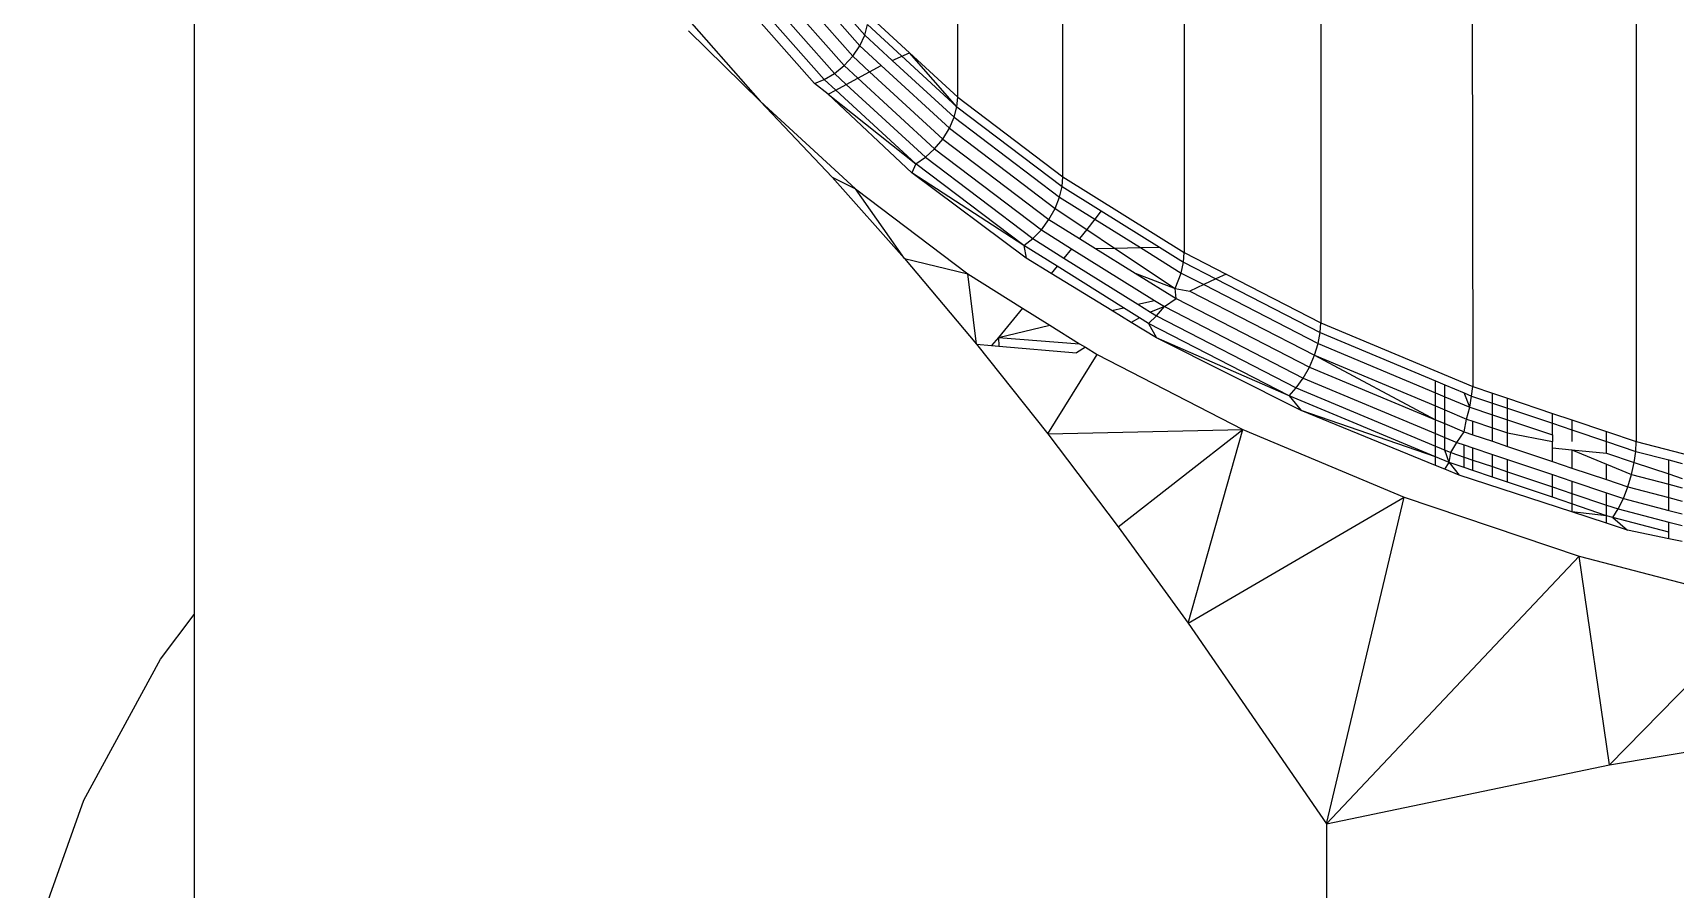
# Model space of a CAD drawing. Header units: millimetres. Extents: x 153 to 4750, y 92 to 3343.
# Drawn here: x 3353.22 to 3359.82, y 2191.26 to 2194.7 of the extents above; entities that cross this region are included whole.
import ezdxf

# ---------------------------------------------------------------- set-up
doc = ezdxf.new("R2010")
doc.units = ezdxf.units.MM

msp = doc.modelspace()

# ---------------------------------------------------------------- linework, layer by layer
for p, q in [((3356.9351, 2194.4465), (3356.9351, 2196.2836)), ((3353.8652, 2196.1669), (3353.8652, 2192.368)), ((3357.3581, 2194.1264), (3357.3581, 2195.9636)), ((3357.8455, 2195.6592), (3357.8455, 2193.822)), ((3358.3954, 2195.3765), (3358.3954, 2193.5394)), ((3359.0033, 2195.1214), (3359.0066, 2193.2832)), ((3356.5613, 2194.6963), (3356.2549, 2195.0443)), ((3356.5128, 2194.6112), (3356.2042, 2194.9618)), ((3356.5411, 2194.6531), (3356.2337, 2195.0022)), ((3356.4391, 2194.5417), (3356.1269, 2194.8961)), ((3356.4781, 2194.5733), (3356.1678, 2194.9258)), ((3359.6629, 2194.8996), (3359.6629, 2193.0625)), ((3356.0431, 2194.8599), (3356.359, 2194.5011)), ((3356.3986, 2194.5175), (3356.0845, 2194.8741)), ((3355.8154, 2194.8003), (3356.1415, 2194.43)), ((3356.5766, 2194.7764), (3356.7411, 2194.625)), ((3355.8534, 2194.7136), (3356.1415, 2194.43)), ((3356.5411, 2194.6531), (3356.5613, 2194.6963)), ((3356.5613, 2194.6963), (3356.573, 2194.7381)), ((3356.672, 2194.5944), (3356.5613, 2194.6963)), ((3356.9317, 2194.408), (3356.573, 2194.7381)), ((3356.5128, 2194.6112), (3356.5411, 2194.6531)), ((3356.6276, 2194.5736), (3356.5411, 2194.6531)), ((3356.672, 2194.5944), (3356.7411, 2194.625)), ((3356.7411, 2194.625), (3356.9351, 2194.4465)), ((3356.9317, 2194.408), (3356.7411, 2194.625)), ((3356.4391, 2194.5417), (3356.4781, 2194.5733)), ((3356.4781, 2194.5733), (3356.5128, 2194.6112)), ((3356.5333, 2194.5225), (3356.4781, 2194.5733)), ((3356.5811, 2194.5484), (3356.5128, 2194.6112)), ((3356.5811, 2194.5484), (3356.6276, 2194.5736)), ((3356.9016, 2194.3214), (3356.6276, 2194.5736)), ((3356.9207, 2194.3656), (3356.672, 2194.5944)), ((3356.359, 2194.5011), (3356.3986, 2194.5175)), ((3356.4137, 2194.4579), (3356.359, 2194.5011)), ((3356.3986, 2194.5175), (3356.4391, 2194.5417)), ((3356.445, 2194.4748), (3356.3986, 2194.5175)), ((3356.4871, 2194.4975), (3356.4391, 2194.5417)), ((3356.445, 2194.4748), (3356.4871, 2194.4975)), ((3356.4871, 2194.4975), (3356.5333, 2194.5225)), ((3356.8052, 2194.2048), (3356.4871, 2194.4975)), ((3356.5333, 2194.5225), (3356.5811, 2194.5484)), ((3356.842, 2194.2384), (3356.5333, 2194.5225)), ((3356.8749, 2194.2781), (3356.5811, 2194.5484)), ((3356.1415, 2194.43), (3356.5239, 2194.0781)), ((3356.1415, 2194.43), (3356.431, 2194.1245)), ((3356.4137, 2194.4579), (3356.445, 2194.4748)), ((3356.7512, 2194.1422), (3356.4137, 2194.4579)), ((3356.4137, 2194.4579), (3356.7669, 2194.1786)), ((3356.7669, 2194.1786), (3356.445, 2194.4748)), ((3356.9317, 2194.408), (3356.9351, 2194.4465)), ((3356.9351, 2194.4465), (3357.3581, 2194.1264)), ((3356.9016, 2194.3214), (3356.9207, 2194.3656)), ((3356.9207, 2194.3656), (3356.9317, 2194.408)), ((3356.9207, 2194.3656), (3357.3447, 2194.0448)), ((3356.9317, 2194.408), (3357.3549, 2194.0877)), ((3356.8749, 2194.2781), (3356.9016, 2194.3214)), ((3356.9016, 2194.3214), (3357.3269, 2193.9996)), ((3356.8052, 2194.2048), (3356.842, 2194.2384)), ((3356.842, 2194.2384), (3356.8749, 2194.2781)), ((3356.842, 2194.2384), (3357.2714, 2193.9136)), ((3356.8749, 2194.2781), (3357.302, 2193.9549)), ((3356.7669, 2194.1786), (3356.7512, 2194.1422)), ((3356.7669, 2194.1786), (3356.8052, 2194.2048)), ((3357.2014, 2193.8498), (3356.7669, 2194.1786)), ((3356.8052, 2194.2048), (3357.2371, 2193.878)), ((3356.431, 2194.1245), (3356.5239, 2194.0781)), ((3356.431, 2194.1245), (3356.7211, 2193.7983)), ((3357.2105, 2193.7996), (3356.7512, 2194.1422)), ((3357.2014, 2193.8498), (3356.7512, 2194.1422)), ((3357.3549, 2194.0877), (3357.3581, 2194.1264)), ((3357.3581, 2194.1264), (3357.8455, 2193.822)), ((3356.5239, 2194.0781), (3356.9751, 2193.7367)), ((3356.7211, 2193.7983), (3356.5239, 2194.0781)), ((3357.3269, 2193.9996), (3357.3447, 2194.0448)), ((3357.3447, 2194.0448), (3357.3549, 2194.0877)), ((3357.3447, 2194.0448), (3357.4864, 2193.9563)), ((3357.3549, 2194.0877), (3357.5124, 2193.9893)), ((3357.302, 2193.9549), (3357.3269, 2193.9996)), ((3357.3269, 2193.9996), (3357.4538, 2193.9148)), ((3357.5124, 2193.9893), (3357.4864, 2193.9563)), ((3357.5124, 2193.9893), (3357.7459, 2193.8435)), ((3357.2371, 2193.878), (3357.2714, 2193.9136)), ((3357.2714, 2193.9136), (3357.302, 2193.9549)), ((3357.2714, 2193.9136), (3357.3922, 2193.8366)), ((3357.302, 2193.9549), (3357.425, 2193.8782)), ((3357.4538, 2193.9148), (3357.425, 2193.8782)), ((3357.4864, 2193.9563), (3357.4538, 2193.9148)), ((3357.4538, 2193.9148), (3357.5656, 2193.84)), ((3357.4864, 2193.9563), (3357.6694, 2193.842)), ((3357.2014, 2193.8498), (3357.2371, 2193.878)), ((3357.2014, 2193.8498), (3357.2105, 2193.7996)), ((3357.3345, 2193.7667), (3357.2014, 2193.8498)), ((3357.2371, 2193.878), (3357.362, 2193.8)), ((3357.3922, 2193.8366), (3357.362, 2193.8)), ((3357.3922, 2193.8366), (3357.7259, 2193.6298)), ((3357.425, 2193.8782), (3357.4885, 2193.8385)), ((3357.4885, 2193.8385), (3357.5656, 2193.84)), ((3357.4885, 2193.8385), (3357.6484, 2193.7386)), ((3357.5656, 2193.84), (3357.6694, 2193.842)), ((3357.5656, 2193.84), (3357.8089, 2193.6772)), ((3357.6694, 2193.842), (3357.7459, 2193.8435)), ((3357.6694, 2193.842), (3357.8332, 2193.7397)), ((3357.7459, 2193.8435), (3357.8426, 2193.7832)), ((3356.7211, 2193.7983), (3356.9751, 2193.7367)), ((3356.7211, 2193.7983), (3357.0101, 2193.4539)), ((3357.311, 2193.7381), (3357.2105, 2193.7996)), ((3357.3345, 2193.7667), (3357.311, 2193.7381)), ((3357.6012, 2193.6002), (3357.3345, 2193.7667)), ((3357.362, 2193.8), (3357.6598, 2193.6141)), ((3357.8332, 2193.7397), (3357.8426, 2193.7832)), ((3357.8426, 2193.7832), (3357.8455, 2193.822)), ((3357.8426, 2193.7832), (3357.9731, 2193.7161)), ((3357.8455, 2193.822), (3358.0142, 2193.7353)), ((3357.0101, 2193.4539), (3356.9751, 2193.7367)), ((3356.9751, 2193.7367), (3357.196, 2193.5988)), ((3357.5545, 2193.5891), (3357.311, 2193.7381)), ((3357.6484, 2193.7386), (3357.8089, 2193.6772)), ((3357.6484, 2193.7386), (3357.8127, 2193.638)), ((3357.8089, 2193.6772), (3357.8332, 2193.7397)), ((3357.8332, 2193.7397), (3357.924, 2193.693)), ((3357.9731, 2193.7161), (3357.924, 2193.693)), ((3358.0142, 2193.7353), (3357.9731, 2193.7161)), ((3357.9731, 2193.7161), (3358.3927, 2193.5003)), ((3358.0142, 2193.7353), (3358.3954, 2193.5394)), ((3357.7662, 2193.6046), (3357.8127, 2193.638)), ((3357.8127, 2193.638), (3357.8089, 2193.6772)), ((3357.8089, 2193.6772), (3357.8686, 2193.667)), ((3357.8127, 2193.638), (3358.3494, 2193.3621)), ((3357.924, 2193.693), (3357.8686, 2193.667)), ((3357.8686, 2193.667), (3358.3698, 2193.4093)), ((3357.924, 2193.693), (3358.3843, 2193.4563)), ((3357.196, 2193.5988), (3357.0988, 2193.4811)), ((3357.196, 2193.5988), (3357.3059, 2193.5302)), ((3357.5545, 2193.5891), (3357.6012, 2193.6002)), ((3357.6325, 2193.5414), (3357.5545, 2193.5891)), ((3357.6663, 2193.5595), (3357.6012, 2193.6002)), ((3357.6598, 2193.6141), (3357.7259, 2193.6298)), ((3357.6598, 2193.6141), (3357.7098, 2193.5828)), ((3357.7022, 2193.5371), (3357.7348, 2193.5672)), ((3357.7662, 2193.6046), (3357.7098, 2193.5828)), ((3357.7098, 2193.5828), (3357.7348, 2193.5672)), ((3357.7259, 2193.6298), (3357.7662, 2193.6046)), ((3357.7348, 2193.5672), (3357.7662, 2193.6046)), ((3357.7348, 2193.5672), (3358.2962, 2193.2786)), ((3357.7662, 2193.6046), (3358.3243, 2193.3176)), ((3357.0988, 2193.4811), (3357.3059, 2193.5302)), ((3357.3059, 2193.5302), (3357.4253, 2193.4556)), ((3357.6663, 2193.5595), (3357.6325, 2193.5414)), ((3357.734, 2193.4793), (3357.6325, 2193.5414)), ((3357.7022, 2193.5371), (3357.6663, 2193.5595)), ((3357.7022, 2193.5371), (3357.734, 2193.4793)), ((3358.267, 2193.2467), (3357.7022, 2193.5371)), ((3358.3843, 2193.4563), (3358.3927, 2193.5003)), ((3358.3927, 2193.5003), (3358.3954, 2193.5394)), ((3358.3927, 2193.5003), (3358.8556, 2193.3061)), ((3358.3954, 2193.5394), (3359.0066, 2193.2832)), ((3357.0101, 2193.4539), (3357.2968, 2193.0938)), ((3357.0101, 2193.4539), (3357.0706, 2193.4487)), ((3357.0988, 2193.4811), (3357.0706, 2193.4487)), ((3357.0706, 2193.4487), (3357.1, 2193.4462)), ((3357.0988, 2193.4811), (3357.1, 2193.4462)), ((3357.0988, 2193.4811), (3357.4253, 2193.4556)), ((3357.1, 2193.4462), (3357.4124, 2193.4192)), ((3357.4484, 2193.4412), (3357.4124, 2193.4192)), ((3357.4253, 2193.4556), (3357.4484, 2193.4412)), ((3357.4484, 2193.4412), (3357.4951, 2193.412)), ((3358.3164, 2193.187), (3357.734, 2193.4793)), ((3358.267, 2193.2467), (3357.734, 2193.4793)), ((3358.3698, 2193.4093), (3358.3843, 2193.4563)), ((3358.3843, 2193.4563), (3358.8556, 2193.2586)), ((3357.2968, 2193.0938), (3357.4951, 2193.412)), ((3357.4951, 2193.412), (3358.0815, 2193.1105)), ((3358.3494, 2193.3621), (3358.3698, 2193.4093)), ((3358.3698, 2193.4093), (3358.8556, 2193.2055)), ((3358.3698, 2193.4093), (3358.8556, 2193.1503)), ((3358.2962, 2193.2786), (3358.3243, 2193.3176)), ((3358.3243, 2193.3176), (3358.3494, 2193.3621)), ((3358.3243, 2193.3176), (3358.8556, 2193.0947)), ((3358.3494, 2193.3621), (3358.8556, 2193.1503)), ((3358.8556, 2193.3061), (3358.8932, 2193.2904)), ((3358.8556, 2193.2586), (3358.8556, 2193.3061)), ((3358.267, 2193.2467), (3358.2962, 2193.2786)), ((3358.267, 2193.2467), (3358.3164, 2193.187)), ((3358.8556, 2193.0013), (3358.267, 2193.2467)), ((3358.2962, 2193.2786), (3358.8556, 2193.0439)), ((3358.8556, 2193.2586), (3358.8932, 2193.2429)), ((3358.8556, 2193.2055), (3358.8556, 2193.2586)), ((3358.8932, 2193.2904), (3358.9709, 2193.2578)), ((3358.8932, 2193.2429), (3358.8932, 2193.2904)), ((3358.8932, 2193.2429), (3358.9937, 2193.2007)), ((3358.8932, 2193.1898), (3358.8932, 2193.2429)), ((3358.9709, 2193.2578), (3359.001, 2193.2451)), ((3358.9937, 2193.2007), (3358.9709, 2193.2578)), ((3358.9937, 2193.2007), (3359.001, 2193.2451)), ((3359.001, 2193.2451), (3359.0066, 2193.2832)), ((3359.001, 2193.2451), (3359.0851, 2193.2169)), ((3359.0066, 2193.2832), (3359.0851, 2193.2568)), ((3359.0851, 2193.2169), (3359.0851, 2193.2568)), ((3359.0851, 2193.2568), (3359.1456, 2193.2365)), ((3359.1456, 2193.1965), (3359.1456, 2193.2365)), ((3359.1456, 2193.2365), (3359.3258, 2193.1759)), ((3358.8556, 2193.0013), (3358.3164, 2193.187)), ((3358.8556, 2192.9669), (3358.3164, 2193.187)), ((3358.8556, 2193.2055), (3358.8932, 2193.1898)), ((3358.8556, 2193.1503), (3358.8556, 2193.2055)), ((3358.8932, 2193.1898), (3358.981, 2193.1529)), ((3358.8932, 2193.1345), (3358.8932, 2193.1898)), ((3358.981, 2193.1529), (3358.9937, 2193.2007)), ((3358.9937, 2193.2007), (3359.0851, 2193.17)), ((3359.0851, 2193.17), (3359.0851, 2193.2169)), ((3359.0851, 2193.2169), (3359.1456, 2193.1965)), ((3359.0851, 2193.1179), (3359.0851, 2193.17)), ((3359.0851, 2193.17), (3359.1456, 2193.1496)), ((3359.1456, 2193.1496), (3359.1456, 2193.1965)), ((3359.1456, 2193.1965), (3359.3258, 2193.1359)), ((3359.3258, 2193.1359), (3359.3258, 2193.1759)), ((3359.3258, 2193.1759), (3359.4045, 2193.1494)), ((3357.2968, 2193.0938), (3358.0815, 2193.1105)), ((3357.5805, 2192.7198), (3358.0815, 2193.1105)), ((3357.8618, 2192.3331), (3358.0815, 2193.1105)), ((3358.0815, 2193.1105), (3358.73, 2192.8384)), ((3358.8556, 2193.1503), (3358.8932, 2193.1345)), ((3358.8556, 2193.0947), (3358.8556, 2193.1503)), ((3358.8932, 2193.1345), (3358.9709, 2193.102)), ((3358.8932, 2193.079), (3358.8932, 2193.1345)), ((3358.9709, 2193.102), (3358.981, 2193.1529)), ((3358.981, 2193.1529), (3359.0066, 2193.1443)), ((3359.0066, 2193.09), (3359.0066, 2193.1443)), ((3359.0066, 2193.1443), (3359.0851, 2193.1179)), ((3359.0851, 2193.0636), (3359.0851, 2193.1179)), ((3359.0851, 2193.1179), (3359.1456, 2193.0976)), ((3359.1456, 2193.0976), (3359.1456, 2193.1496)), ((3359.1456, 2193.1496), (3359.3258, 2193.089)), ((3359.3258, 2193.089), (3359.3258, 2193.1359)), ((3359.3258, 2193.1359), (3359.4045, 2193.1095)), ((3359.4045, 2193.1494), (3359.4045, 2193.1095)), ((3359.4045, 2193.1494), (3359.5435, 2193.1027)), ((3359.4045, 2193.1095), (3359.4045, 2193.0626)), ((3359.4045, 2193.1095), (3359.5435, 2193.0627)), ((3357.2968, 2193.0938), (3357.5805, 2192.7198)), ((3358.8556, 2193.0947), (3358.8932, 2193.079)), ((3358.8556, 2193.0439), (3358.8556, 2193.0947)), ((3358.8556, 2193.0439), (3358.917, 2193.0181)), ((3358.8556, 2193.0013), (3358.8556, 2193.0439)), ((3358.8932, 2193.079), (3358.9414, 2193.0587)), ((3358.8932, 2193.0281), (3358.8932, 2193.079)), ((3358.917, 2193.0181), (3358.9414, 2193.0587)), ((3358.9414, 2193.0587), (3358.9709, 2193.102)), ((3358.9414, 2193.0587), (3358.9709, 2193.0488)), ((3358.9709, 2193.102), (3359.0066, 2193.09)), ((3358.9709, 2193), (3358.9709, 2193.0488)), ((3358.9709, 2193.0488), (3359.0066, 2193.0368)), ((3359.0066, 2193.09), (3359.0851, 2193.0636)), ((3359.0851, 2193.0636), (3359.1456, 2193.0433)), ((3359.1456, 2193.0433), (3359.1456, 2193.0976)), ((3359.1456, 2193.0976), (3359.3258, 2193.0625)), ((3359.1456, 2193.0433), (3359.3258, 2192.9827)), ((3359.3258, 2193.089), (3359.3258, 2193.0625)), ((3359.3258, 2193.037), (3359.3258, 2193.0625)), ((3359.3258, 2192.9827), (3359.3258, 2193.037)), ((3359.3258, 2193.037), (3359.4045, 2193.0297)), ((3359.5435, 2193.0627), (3359.5435, 2193.1027)), ((3359.5435, 2193.1027), (3359.6629, 2193.0625)), ((3359.5435, 2193.0158), (3359.5435, 2193.0627)), ((3359.5435, 2193.0627), (3359.661, 2193.0232)), ((3359.661, 2193.0232), (3359.6629, 2193.0625)), ((3359.6629, 2193.0625), (3360.37, 2192.8781)), ((3358.8556, 2192.9669), (3358.8556, 2193.0013)), ((3358.9114, 2192.9781), (3358.8556, 2193.0013)), ((3358.9114, 2192.9781), (3358.8932, 2193.0281)), ((3358.8932, 2192.9516), (3358.9114, 2192.9781)), ((3358.9114, 2192.9781), (3358.917, 2193.0181)), ((3358.9114, 2192.9781), (3358.9508, 2192.928)), ((3358.9709, 2192.958), (3358.9114, 2192.9781)), ((3358.917, 2193.0181), (3358.9709, 2193)), ((3358.9709, 2192.958), (3358.9709, 2193)), ((3358.9709, 2193), (3359.0066, 2192.988)), ((3359.0066, 2192.988), (3359.0066, 2193.0368)), ((3359.0066, 2193.0368), (3359.0851, 2193.0104)), ((3359.0066, 2192.946), (3359.0066, 2192.988)), ((3359.0066, 2192.988), (3359.0851, 2192.9616)), ((3359.0851, 2192.9616), (3359.0851, 2193.0104)), ((3359.0851, 2193.0104), (3359.1456, 2192.9901)), ((3359.1456, 2192.9413), (3359.1456, 2192.9901)), ((3359.1456, 2192.9901), (3359.3258, 2192.9295)), ((3359.3258, 2192.9827), (3359.4045, 2192.9562)), ((3359.4045, 2193.0297), (3359.4045, 2192.9562)), ((3359.4045, 2193.0297), (3359.5435, 2192.9719)), ((3359.4045, 2193.0297), (3359.5435, 2193.0158)), ((3359.5435, 2193.0158), (3359.6549, 2192.9784)), ((3359.5435, 2192.9095), (3359.5435, 2192.9719)), ((3359.5435, 2192.9719), (3359.6443, 2192.9299)), ((3359.6443, 2192.9299), (3359.6549, 2192.9784)), ((3359.6549, 2192.9784), (3359.661, 2193.0232)), ((3359.6549, 2192.9784), (3359.7938, 2192.9324)), ((3359.661, 2193.0232), (3359.7938, 2192.9885)), ((3359.7938, 2192.9324), (3359.7938, 2192.9885)), ((3359.7938, 2192.9885), (3359.8474, 2192.9745)), ((3358.8932, 2192.9516), (3358.8556, 2192.9669)), ((3358.9508, 2192.928), (3358.8932, 2192.9516)), ((3359.4045, 2192.7798), (3358.9508, 2192.928)), ((3359.0066, 2192.946), (3358.9709, 2192.958)), ((3359.0851, 2192.9196), (3359.0066, 2192.946)), ((3359.0851, 2192.9196), (3359.0851, 2192.9616)), ((3359.0851, 2192.9616), (3359.1456, 2192.9413)), ((3359.1456, 2192.8993), (3359.0851, 2192.9196)), ((3359.1456, 2192.8993), (3359.1456, 2192.9413)), ((3359.1456, 2192.9413), (3359.3258, 2192.8807)), ((3359.3258, 2192.8807), (3359.3258, 2192.9295)), ((3359.3258, 2192.9295), (3359.4045, 2192.903)), ((3359.4045, 2192.9562), (3359.5435, 2192.9095)), ((3359.5435, 2192.9095), (3359.6294, 2192.8806)), ((3359.6294, 2192.8806), (3359.6443, 2192.9299)), ((3359.6443, 2192.9299), (3359.7938, 2192.8911)), ((3359.7938, 2192.8911), (3359.7938, 2192.9324)), ((3359.7938, 2192.9324), (3359.8474, 2192.9146)), ((3359.3258, 2192.8387), (3359.1456, 2192.8993)), ((3359.3258, 2192.8387), (3359.3258, 2192.8807)), ((3359.3258, 2192.8807), (3359.4045, 2192.8542)), ((3359.4045, 2192.903), (3359.4045, 2192.8542)), ((3359.4045, 2192.903), (3359.5435, 2192.8563)), ((3359.4045, 2192.8542), (3359.4045, 2192.8123)), ((3359.4045, 2192.8542), (3359.5435, 2192.8075)), ((3359.5435, 2192.8075), (3359.5435, 2192.8563)), ((3359.5435, 2192.8563), (3359.611, 2192.8336)), ((3359.611, 2192.8336), (3359.6294, 2192.8806)), ((3359.6294, 2192.8806), (3359.7938, 2192.8376)), ((3359.7938, 2192.8376), (3359.7938, 2192.8911)), ((3359.7938, 2192.8911), (3359.8474, 2192.8772)), ((3357.8618, 2192.3331), (3358.73, 2192.8384)), ((3358.4178, 2191.5263), (3358.73, 2192.8384)), ((3358.73, 2192.8384), (3359.4336, 2192.6019)), ((3359.4045, 2192.8123), (3359.3258, 2192.8387)), ((3359.4045, 2192.8123), (3359.4045, 2192.7798)), ((3359.5435, 2192.764), (3359.4045, 2192.8123)), ((3359.5435, 2192.7344), (3359.4045, 2192.7798)), ((3359.5435, 2192.764), (3359.4045, 2192.7798)), ((3359.5435, 2192.8075), (3359.5905, 2192.7917)), ((3359.5435, 2192.764), (3359.5435, 2192.8075)), ((3359.5692, 2192.7569), (3359.5905, 2192.7917)), ((3359.5905, 2192.7917), (3359.611, 2192.8336)), ((3359.5905, 2192.7917), (3359.7938, 2192.7385)), ((3359.611, 2192.8336), (3359.7938, 2192.7858)), ((3359.7938, 2192.7858), (3359.7938, 2192.8376)), ((3359.7938, 2192.8376), (3359.8474, 2192.8236)), ((3359.7938, 2192.7858), (3359.8474, 2192.7718)), ((3357.5805, 2192.7198), (3357.8618, 2192.3331)), ((3359.5435, 2192.7344), (3359.5435, 2192.764)), ((3359.5692, 2192.7569), (3359.5435, 2192.764)), ((3359.628, 2192.7067), (3359.5435, 2192.7344)), ((3359.5692, 2192.7569), (3359.628, 2192.7067)), ((3359.7938, 2192.6981), (3359.5692, 2192.7569)), ((3359.7938, 2192.6721), (3359.7938, 2192.7385)), ((3359.7938, 2192.7385), (3359.8474, 2192.7246)), ((3359.7938, 2192.6721), (3359.628, 2192.7067)), ((3359.7938, 2192.6721), (3359.7938, 2192.6981)), ((3359.8474, 2192.6609), (3359.7938, 2192.6721)), ((3359.4336, 2192.6019), (3358.4178, 2191.5263)), ((3359.4336, 2192.6019), (3360.1834, 2192.406)), ((3359.5556, 2191.7627), (3359.4336, 2192.6019)), ((3360.1834, 2192.406), (3359.5556, 2191.7627)), ((3353.7302, 2192.1876), (3353.8652, 2192.368)), ((3353.8652, 2192.368), (3353.8652, 2190.8018)), ((3357.8618, 2192.3331), (3358.4178, 2191.5263)), ((3353.4215, 2191.621), (3353.7302, 2192.1876)), ((3359.5556, 2191.7627), (3360.1281, 2191.86)), ((3358.4178, 2191.5263), (3359.5556, 2191.7627)), ((3353.217, 2191.0454), (3353.4215, 2191.621)), ((3358.4178, 2191.5263), (3358.4178, 2186.1611))]:
    msp.add_line(p, q)

doc.saveas('drawing.dxf')
